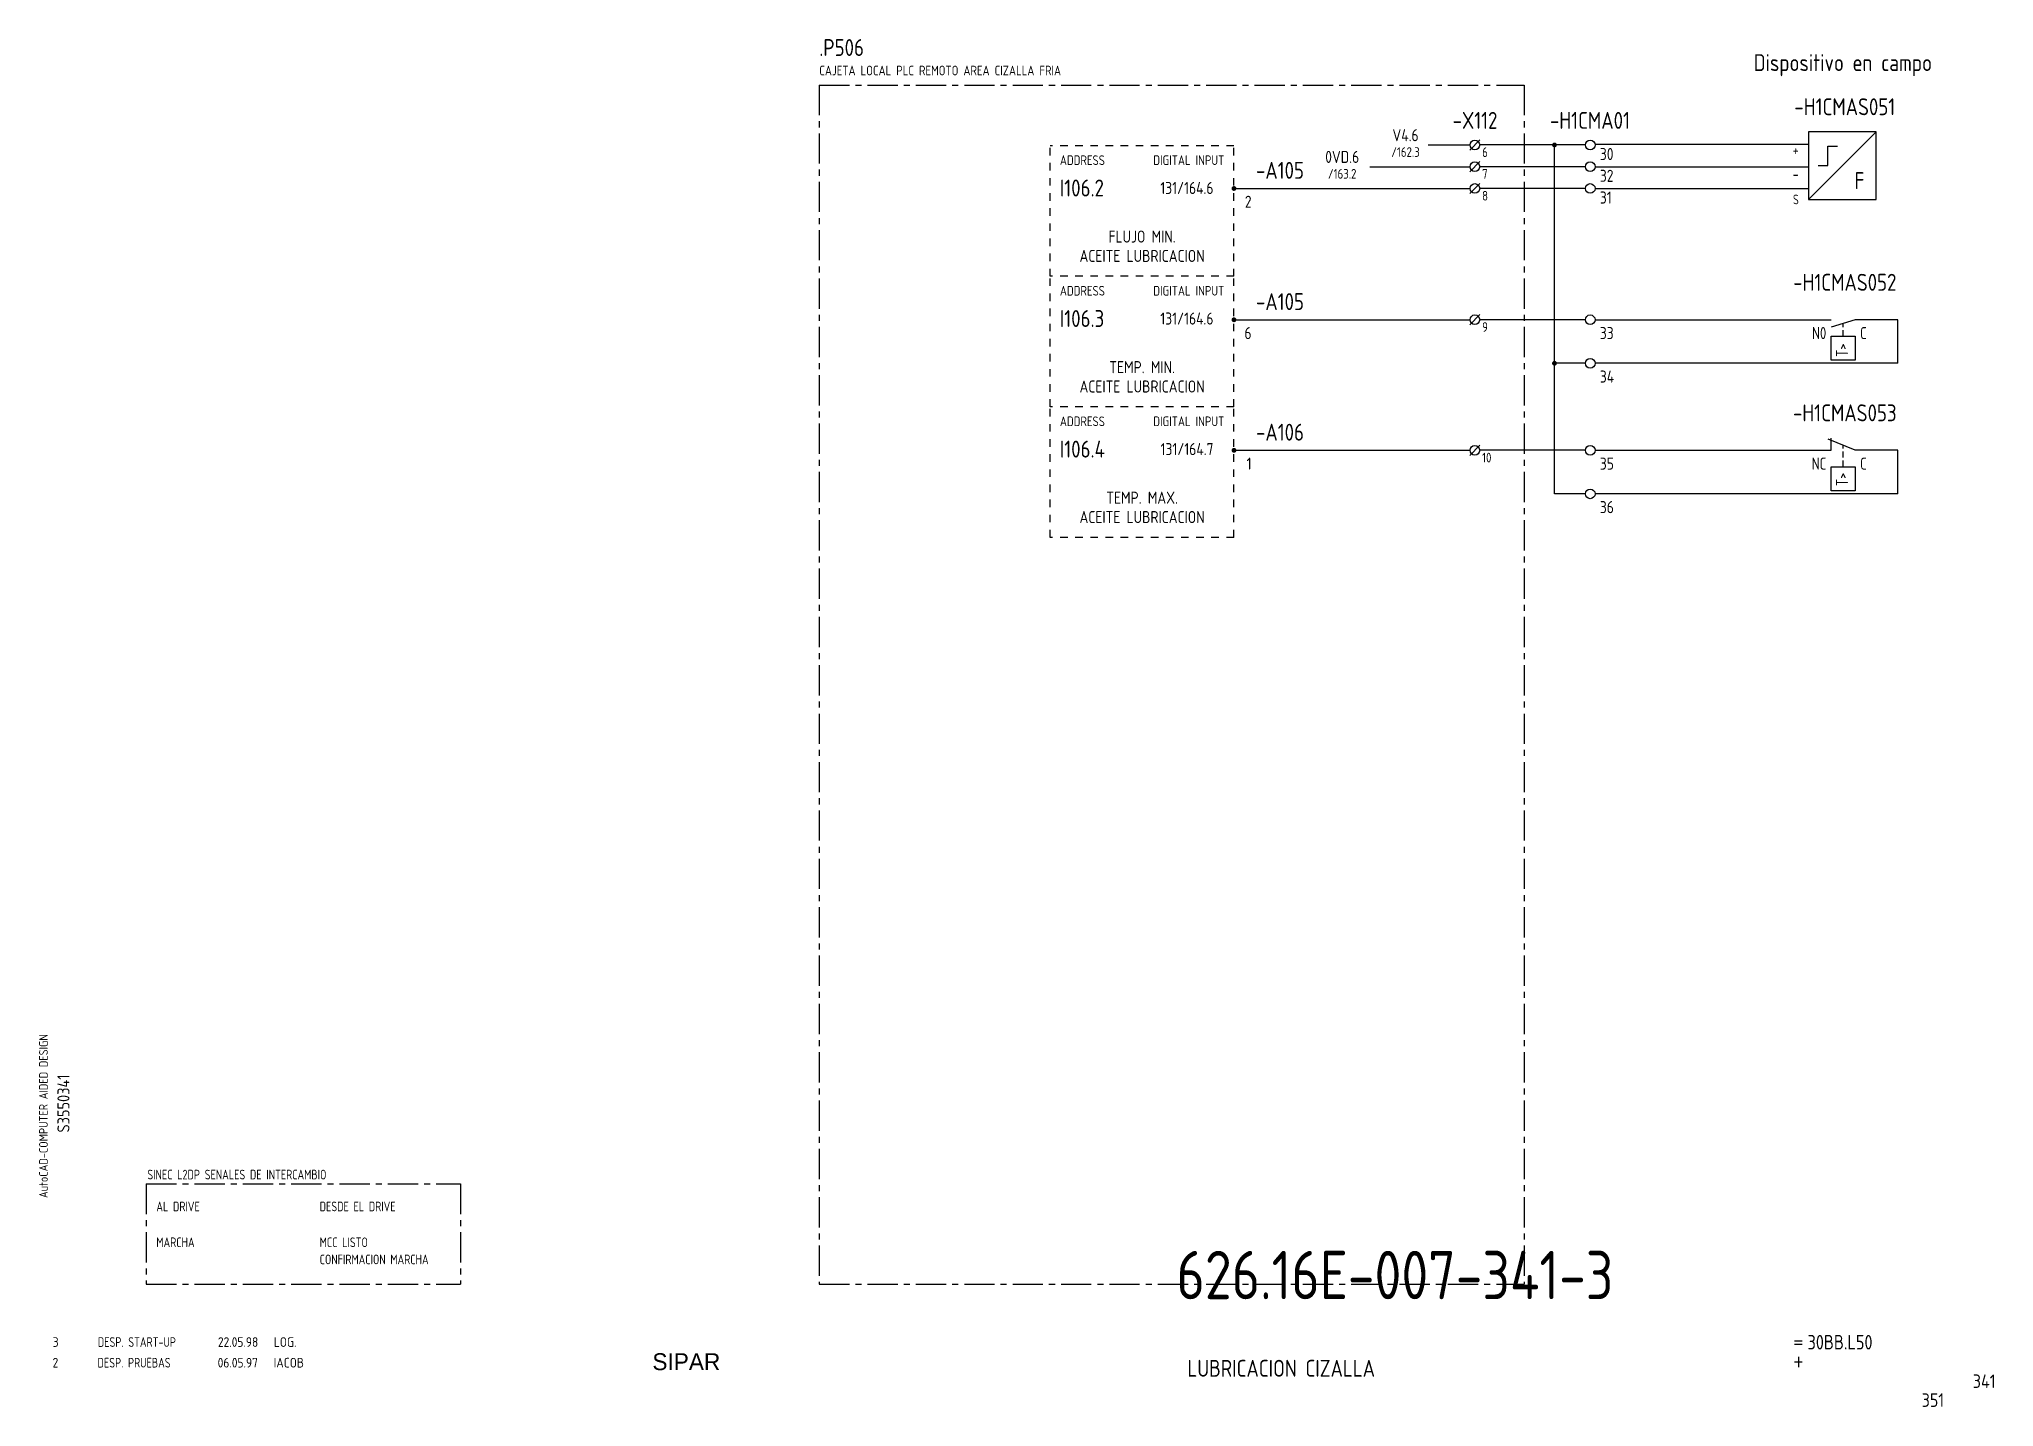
# Model space of a CAD drawing. Extents: x 10 to 414, y 6 to 288.
import ezdxf
from ezdxf.enums import TextEntityAlignment as Align

# ---------------------------------------------------------------- set-up
doc = ezdxf.new("R2010")
doc.units = 0
doc.header["$LTSCALE"] = 5
doc.header["$MEASUREMENT"] = 0
for name, pattern in [('CENTER', [2, 1.25, -0.25, 0.25, -0.25]), ('HIDDEN', [0.375, 0.25, -0.125]), ('HIDDEN1', [0.625, 0.3125, -0.3125])]:
    doc.linetypes.add(name, pattern=pattern)
doc.layers.get('0').update_dxf_attribs({"linetype": 'CONTINUOUS'})
doc.layers.add('3', color=3, linetype='CONTINUOUS')
doc.layers.add('CART', color=7, linetype='CONTINUOUS')
doc.styles.add('DIN', font='DIN.shx', dxfattribs={"width": 0.85})
doc.styles.add('ISO', font='DIN', dxfattribs={"width": 0.8})
doc.styles.add('N', font='ROMANS', dxfattribs={"width": 0.85, "height": 3})
doc.styles.add('SIMPLEX', font='SIMPLEX', dxfattribs={"width": 0.85})
doc.styles.add('X', font='UNIV.SHX', dxfattribs={"height": 3.5})

# ---------------------------------------------------------------- blocks, each defined once
blk = doc.blocks.new('B5-3')
at = {"linetype": 'Continuous', "const_width": 0.5}
blk.add_lwpolyline([(-0.25, 0, 1), (0.25, 0, 1)], format="xyb", close=True, dxfattribs=at)
blk = doc.blocks.new('NORM')
at = {"color": 7}
blk.add_circle((1, 0), 1, dxfattribs=at)
at = {"color": 7, "style": 'SIMPLEX', "flags": 9}
for tag, p in [('QUADRO', (-6.5, 4)), ('SEZIONE', (-6.5, 2.5)), ('NUMO', (-6.5, 1)), ('NUMM', (-6.5, -0.5)), ('NOTEM', (-6.5, -2)), ('NOTEV', (-6.5, -3.5)), ('UTENZA', (-6.5, -5)), ('RIP', (-6.5, -6.5)), ('RAGGIO', (-6.5, -8))]:
    blk.add_attdef(tag, p, '', height=1, dxfattribs=at)
at = {"color": 7, "style": 'SIMPLEX', "width": 0.85, "flags": 8}
blk.add_attdef('NUMI', (2.5, 0.5), '', height=2.5, dxfattribs=at)
at = {"color": 3, "style": 'SIMPLEX', "flags": 8}
blk.add_attdef('MORSETTIERA', (2.5, -2.5), '', height=2, dxfattribs=at)
blk = doc.blocks.new('NORMALE')
at = {"linetype": 'Continuous'}
blk.add_line((-1.06, -1.06), (1.06, 1.06), dxfattribs=at)
at = {"color": 7}
blk.add_circle((0, 0), 1, dxfattribs=at)
at = {"color": 7, "style": 'SIMPLEX', "flags": 9}
for tag, p in [('QUADRO', (-7.5, 4)), ('SEZIONE', (-7.5, 2.5)), ('NUMO', (-7.5, 1)), ('NUMM', (-7.5, -0.5)), ('NOTEM', (-7.5, -2)), ('NOTEV', (-7.5, -3.5)), ('UTENZA', (-7.5, -5)), ('RIP', (-7.5, -6.5)), ('RAGGIO', (-7.5, -8))]:
    blk.add_attdef(tag, p, '', height=1, dxfattribs=at)
at = {"color": 3, "style": 'SIMPLEX', "flags": 8}
for tag, p in [('NUMI', (1.5, 0.5)), ('MORSETTIERA', (1.5, -2.5))]:
    blk.add_attdef(tag, p, '', height=2, dxfattribs=at)
blk = doc.blocks.new('BOX')
at = {"color": 3, "style": 'ISO', "width": 0.8}
blk.add_attdef('BOX', (0, 6), '', height=3.5, dxfattribs=at)
at = {"color": 7, "style": 'ISO', "width": 0.8}
blk.add_attdef('DESC', (0, 2), '', height=2, dxfattribs=at)
blk = doc.blocks.new('REV2')
at = {"color": 3, "style": 'DIN'}
for s, width, p in [('2', 0.9, (12.45, 13.79)), ('DESP. PRUEBAS', 0.8, (21.76, 13.79)), ('06.05.97', 0.9, (46.59, 13.79)), ('IACOB', 0.9, (58.16, 13.79))]:
    blk.add_text(s, height=2, dxfattribs=dict(at, width=width)).set_placement(p)
blk = doc.blocks.new('DESP')
at = {"color": 3, "style": 'DIN'}
for s, width, p in [('3', 0.9, (7.45, 13.02)), ('DESP. START-UP', 0.8, (16.76, 13.02)), ('22.05.98', 0.9, (41.59, 13.02)), ('LOG.', 0.9, (53.16, 13.02))]:
    blk.add_text(s, height=2, dxfattribs=dict(at, width=width)).set_placement(p)

msp = doc.modelspace()

# ---------------------------------------------------------------- linework, layer by layer
at = {"color": 3, "linetype": 'CENTER'}
for p, q in [((170.98, 279), (170.98, 31)), ((170.98, 279), (316.71, 279)), ((316.71, 279), (316.71, 31)), ((31.8, 51.78), (96.8, 51.78)), ((31.8, 51.78), (31.8, 31)), ((96.8, 51.78), (96.8, 31)), ((31.8, 31), (96.8, 31)), ((170.98, 31), (316.71, 31))]:
    msp.add_line(p, q, dxfattribs=at)
for p, q in [((389.52, 269.34), (375.52, 269.34)), ((375.52, 255.34), (389.52, 269.34)), ((375.52, 269.34), (375.52, 255.34)), ((389.52, 255.34), (389.52, 269.34)), ((296.88, 266.61), (305.54, 266.61)), ((329.39, 266.61), (307.54, 266.61)), ((323, 194.46), (323, 266.25)), ((379.52, 266.34), (381.52, 266.34)), ((379.52, 262.34), (379.52, 266.34)), ((284.85, 262.11), (305.54, 262.11)), ((329.39, 262.11), (307.54, 262.11)), ((377.52, 262.34), (379.52, 262.34)), ((256.73, 257.61), (305.54, 257.61)), ((329.39, 257.61), (307.54, 257.61)), ((375.52, 255.34), (389.52, 255.34)), ((256.73, 230.46), (305.54, 230.46)), ((329.39, 230.46), (307.54, 230.46)), ((331.39, 230.46), (380.2, 230.46)), ((385.2, 230.46), (380.2, 228.96)), ((394.03, 230.46), (385.2, 230.46)), ((394.03, 221.46), (394.03, 230.46)), ((380.2, 227.08), (385.2, 227.08)), ((380.2, 222.08), (380.2, 227.08)), ((385.2, 227.08), (385.2, 222.08)), ((329.39, 221.46), (323, 221.46)), ((394.03, 221.46), (331.39, 221.46)), ((385.2, 222.08), (380.2, 222.08)), ((256.73, 203.46), (305.54, 203.46)), ((329.39, 203.46), (307.54, 203.46)), ((331.39, 203.46), (380.2, 203.46)), ((385.2, 203.46), (379.59, 205.75)), ((380.2, 203.46), (380.2, 206)), ((394.03, 203.46), (385.2, 203.46)), ((394.03, 194.46), (394.03, 203.46)), ((380.2, 200.08), (385.2, 200.08)), ((380.2, 195.08), (380.2, 200.08)), ((385.2, 200.08), (385.2, 195.08)), ((329.39, 194.46), (323, 194.46)), ((394.03, 194.46), (331.39, 194.46)), ((385.2, 195.08), (380.2, 195.08))]:
    msp.add_line(p, q)
at = {"linetype": 'HIDDEN1'}
for p, q in [((218.73, 239.46), (218.73, 266.46)), ((256.73, 266.46), (218.73, 266.46)), ((256.73, 239.46), (256.73, 266.46)), ((256.73, 239.46), (218.73, 239.46)), ((256.73, 239.46), (218.73, 239.46)), ((218.73, 212.46), (218.73, 239.46)), ((256.73, 212.46), (256.73, 239.46)), ((218.73, 185.46), (218.73, 212.46)), ((256.73, 212.46), (218.73, 212.46)), ((256.73, 212.46), (218.73, 212.46)), ((256.73, 185.46), (256.73, 212.46)), ((256.73, 185.46), (218.73, 185.46)), ((256.73, 185.46), (218.73, 185.46))]:
    msp.add_line(p, q, dxfattribs=at)
at = {"linetype": 'Continuous'}
for p, q in [((331.39, 266.76), (375.52, 266.76)), ((331.39, 262.1), (375.52, 262.1)), ((331.39, 257.61), (375.52, 257.61))]:
    msp.add_line(p, q, dxfattribs=at)
at = {"linetype": 'HIDDEN'}
for p, q in [((382.7, 227.08), (382.7, 229.71)), ((382.7, 200.08), (382.7, 204.48))]:
    msp.add_line(p, q, dxfattribs=at)
at = {"color": 7}
for centre in [(330.39, 266.61), (330.39, 262.11), (330.39, 257.61)]:
    msp.add_circle(centre, 1, dxfattribs=at)

# ---------------------------------------------------------------- block references
at = {"linetype": 'Continuous'}
ref = msp.add_blockref('NORMALE', (306.54, 266.61), dxfattribs=at)
ref.add_attrib('MORSETTIERA', '6', (308.04, 264.11), dxfattribs={"color": 7, "height": 2, "style": 'DIN', "width": 0.85, "flags": 8})
at = {"rotation": 180}
for p in [(323, 266.61), (323, 221.46)]:
    msp.add_blockref('B5-3', p, dxfattribs=at)
at = {"linetype": 'Continuous'}
ref = msp.add_blockref('NORMALE', (306.54, 262.11), dxfattribs=at)
ref.add_attrib('MORSETTIERA', '7', (308.04, 259.61), dxfattribs={"color": 7, "height": 2, "style": 'DIN', "width": 0.85, "flags": 8})
at = {"xscale": -1}
for p in [(256.73, 257.61), (256.73, 230.46), (256.73, 203.46)]:
    msp.add_blockref('B5-3', p, dxfattribs=at)
at = {"linetype": 'Continuous'}
ref = msp.add_blockref('NORMALE', (306.54, 257.61), dxfattribs=at)
ref.add_attrib('MORSETTIERA', '8', (308.04, 255.11), dxfattribs={"color": 7, "height": 2, "style": 'DIN', "width": 0.85, "flags": 8})
ref = msp.add_blockref('NORMALE', (306.54, 230.46), dxfattribs=at)
ref.add_attrib('MORSETTIERA', '9', (308.04, 227.96), dxfattribs={"color": 7, "height": 2, "style": 'DIN', "width": 0.85, "flags": 8})
for name, p in [('NORM', (329.39, 230.46)), ('NORM', (329.39, 221.46)), ('NORM', (329.39, 203.46)), ('NORM', (329.39, 194.46)), ('DESP', (5.05, 5.04)), ('REV2', (0, 0))]:
    msp.add_blockref(name, p, dxfattribs=at)
ref = msp.add_blockref('NORMALE', (306.54, 203.46), dxfattribs=at)
ref.add_attrib('MORSETTIERA', '10', (308.04, 200.96), dxfattribs={"color": 7, "height": 2, "style": 'DIN', "width": 0.85, "flags": 8})
ref = msp.add_blockref('BOX', (32.05, 50.69))
ref.add_attrib('DESC', 'SINEC L2DP SENALES DE INTERCAMBIO', (32.05, 52.69), dxfattribs={"color": 7, "height": 2, "style": 'ISO', "width": 0.8})

# ---------------------------------------------------------------- texts
at = {"color": 3, "style": 'DIN', "width": 0.85}
for s, p in [('.P506', (170.98, 285)), ('I106.2', (220.73, 255.96)), ('I106.3', (220.73, 228.96)), ('I106.4', (220.73, 201.96))]:
    msp.add_text(s, height=3.5, dxfattribs=at).set_placement(p)
at = {"style": 'DIN'}
for s, height, width, p in [('CAJETA LOCAL PLC REMOTO AREA CIZALLA FRIA', 2, 0.85, (170.98, 281)), ('30', 2.5, 0.85, (332.39, 263.48)), ('32', 2.5, 0.85, (332.39, 258.98)), ('31', 2.5, 0.85, (332.39, 254.48)), ('33', 2.5, 0.85, (332.39, 226.46)), ('C', 2.5, 0.8, (386.2, 226.46)), ('34', 2.5, 0.85, (332.39, 217.46)), ('35', 2.5, 0.85, (332.39, 199.46)), ('C', 2.5, 0.8, (386.2, 199.46)), ('36', 2.5, 0.85, (332.39, 190.46)), ('AL DRIVE', 2, 0.8, (33.91, 46.1)), ('DESDE EL DRIVE', 2, 0.8, (67.68, 46.1)), ('MARCHA', 2, 0.8, (33.91, 38.69)), ('MCC LISTO', 2, 0.8, (67.68, 38.69)), ('CONFIRMACION MARCHA', 2, 0.8, (67.68, 35.15))]:
    msp.add_text(s, height=height, dxfattribs=dict(at, width=width)).set_placement(p)
at = {"color": 2, "style": 'DIN', "width": 0.85}
msp.add_text('Dispositivo en campo', height=3.5, dxfattribs=at).set_placement((382.63, 281.88), align=Align.CENTER)
at = {"color": 3, "style": 'DIN', "width": 0.85}
for s, p in [('-X112', (306.57, 269.94)), ('-H1CMA01', (330.33, 269.94))]:
    msp.add_text(s, height=3.5, dxfattribs=at).set_placement(p, align=Align.CENTER)
at = {"style": 'DIN', "width": 0.85}
for s, height, p in [('V4.6', 2.5, (292.2, 267.38)), ('0VD.6', 2.5, (279.11, 262.88)), ('/162.3', 2, (292.2, 264.14)), ('/163.2', 2, (279.11, 259.64)), ('FLUJO MIN.', 2.5, (237.73, 246.41)), ('ACEITE LUBRICACION', 2.5, (237.73, 242.41)), ('TEMP. MIN.', 2.5, (237.73, 219.41)), ('ACEITE LUBRICACION', 2.5, (237.73, 215.41)), ('TEMP. MAX.', 2.5, (237.73, 192.41)), ('ACEITE LUBRICACION', 2.5, (237.73, 188.41))]:
    msp.add_text(s, height=height, dxfattribs=at).set_placement(p, align=Align.CENTER)
at = {"color": 1, "style": 'DIN', "width": 0.85}
for p in [(220.73, 262.46), (220.73, 235.46), (220.73, 208.46)]:
    msp.add_text('ADDRESS', height=2, dxfattribs=at).set_placement(p)
at = {"color": 1, "style": 'DIN'}
for s, height, width, p in [('DIGITAL INPUT', 2, 0.85, (254.73, 262.46)), ('+', 2.5, 0.8, (373.52, 264.34)), ('-', 2.5, 0.8, (373.52, 259.34)), ('S', 2, 0.8, (373.52, 254.34)), ('DIGITAL INPUT', 2, 0.85, (254.73, 235.46)), ('DIGITAL INPUT', 2, 0.85, (254.73, 208.46))]:
    msp.add_text(s, height=height, dxfattribs=dict(at, width=width)).set_placement(p, align=Align.RIGHT)
at = {"color": 3, "style": 'DIN', "width": 0.85}
for s, p in [('-A105', (271.2, 259.61)), ('-A105', (271.2, 232.46)), ('-A106', (271.2, 205.46))]:
    msp.add_text(s, height=3.5, dxfattribs=at).set_placement(p, align=Align.RIGHT)
at = {"style": 'DIN'}
for s, width, p in [('131/164.6', 0.85, (252.49, 256.46)), ('2', 0.85, (260.37, 253.61)), ('131/164.6', 0.85, (252.49, 229.46)), ('6', 0.85, (260.37, 226.46)), ('N0', 0.8, (379.2, 226.46)), ('131/164.7', 0.85, (252.49, 202.46)), ('1', 0.85, (260.37, 199.46)), ('NC', 0.8, (379.2, 199.46))]:
    msp.add_text(s, height=2.5, dxfattribs=dict(at, width=width)).set_placement(p, align=Align.RIGHT)
at = {"style": 'DIN', "width": 0.8}
for p in [(383.7, 222.78), (383.7, 196.08)]:
    msp.add_text('T>', height=2.5, rotation=90, dxfattribs=at).set_placement(p)
at = {"color": 2, "insert": (244.85, 37.92), "char_height": 10, "width": 111.0411, "attachment_point": 1, "style": 'DIN'}
msp.add_mtext('626.16E-007-341-3', dxfattribs=at)
at = {"layer": '3', "style": 'DIN', "width": 0.85}
for s, p in [('-H1CMAS051', (383.03, 272.76)), ('F', (386.06, 257.48)), ('-H1CMAS052', (383.03, 236.46)), ('-H1CMAS053', (383.03, 209.46))]:
    msp.add_text(s, height=3.5, dxfattribs=at).set_placement(p, align=Align.CENTER)
at = {"layer": '3', "color": 2, "style": 'DIN', "width": 0.85}
msp.add_text('LUBRICACION CIZALLA', height=3.5, dxfattribs=at).set_placement((266.5, 11.88), align=Align.CENTER)
at = {"layer": 'CART', "color": 1, "style": 'DIN', "width": 0.9}
msp.add_text('AutoCAD-COMPUTER AIDED DESIGN', height=1.8, rotation=90, dxfattribs=at).set_placement((11.47, 48.84))
at = {"layer": 'CART', "color": 3, "style": 'N', "width": 0.85}
for s, p in [('=', (372.24, 17.91)), ('+', (372.24, 13.87))]:
    msp.add_text(s, height=2.5, dxfattribs=at).set_placement(p)
at = {"layer": 'CART', "color": 3, "style": 'DIN', "width": 0.9, "flags": 1}
msp.add_attdef('S3550341', text='', height=2.5, rotation=90, dxfattribs=at).set_placement((15.95, 68.38), align=Align.CENTER)
at = {"layer": 'CART', "color": 3, "style": 'DIN', "width": 0.85}
msp.add_attdef('30BB.L50', text='', height=3, dxfattribs=at).set_placement((375.33, 16.63), align=Align.BOTTOM_LEFT)
at = {"layer": 'CART', "color": 6, "style": 'X', "flags": 1}
msp.add_attdef('SIPAR', text='', height=3.5, dxfattribs=at).set_placement((143.5, 15), align=Align.MIDDLE)
at = {"layer": 'CART', "color": 2, "style": 'DIN', "width": 0.9, "flags": 1}
msp.add_attdef('341', text='', height=2.8, dxfattribs=at).set_placement((414.2, 9.56), align=Align.RIGHT)
at = {"layer": 'CART', "color": 7, "style": 'DIN', "width": 0.9, "flags": 1}
msp.add_attdef('351', (398.93, 5.65), '', height=2.8, dxfattribs=at)

doc.saveas('drawing.dxf')
